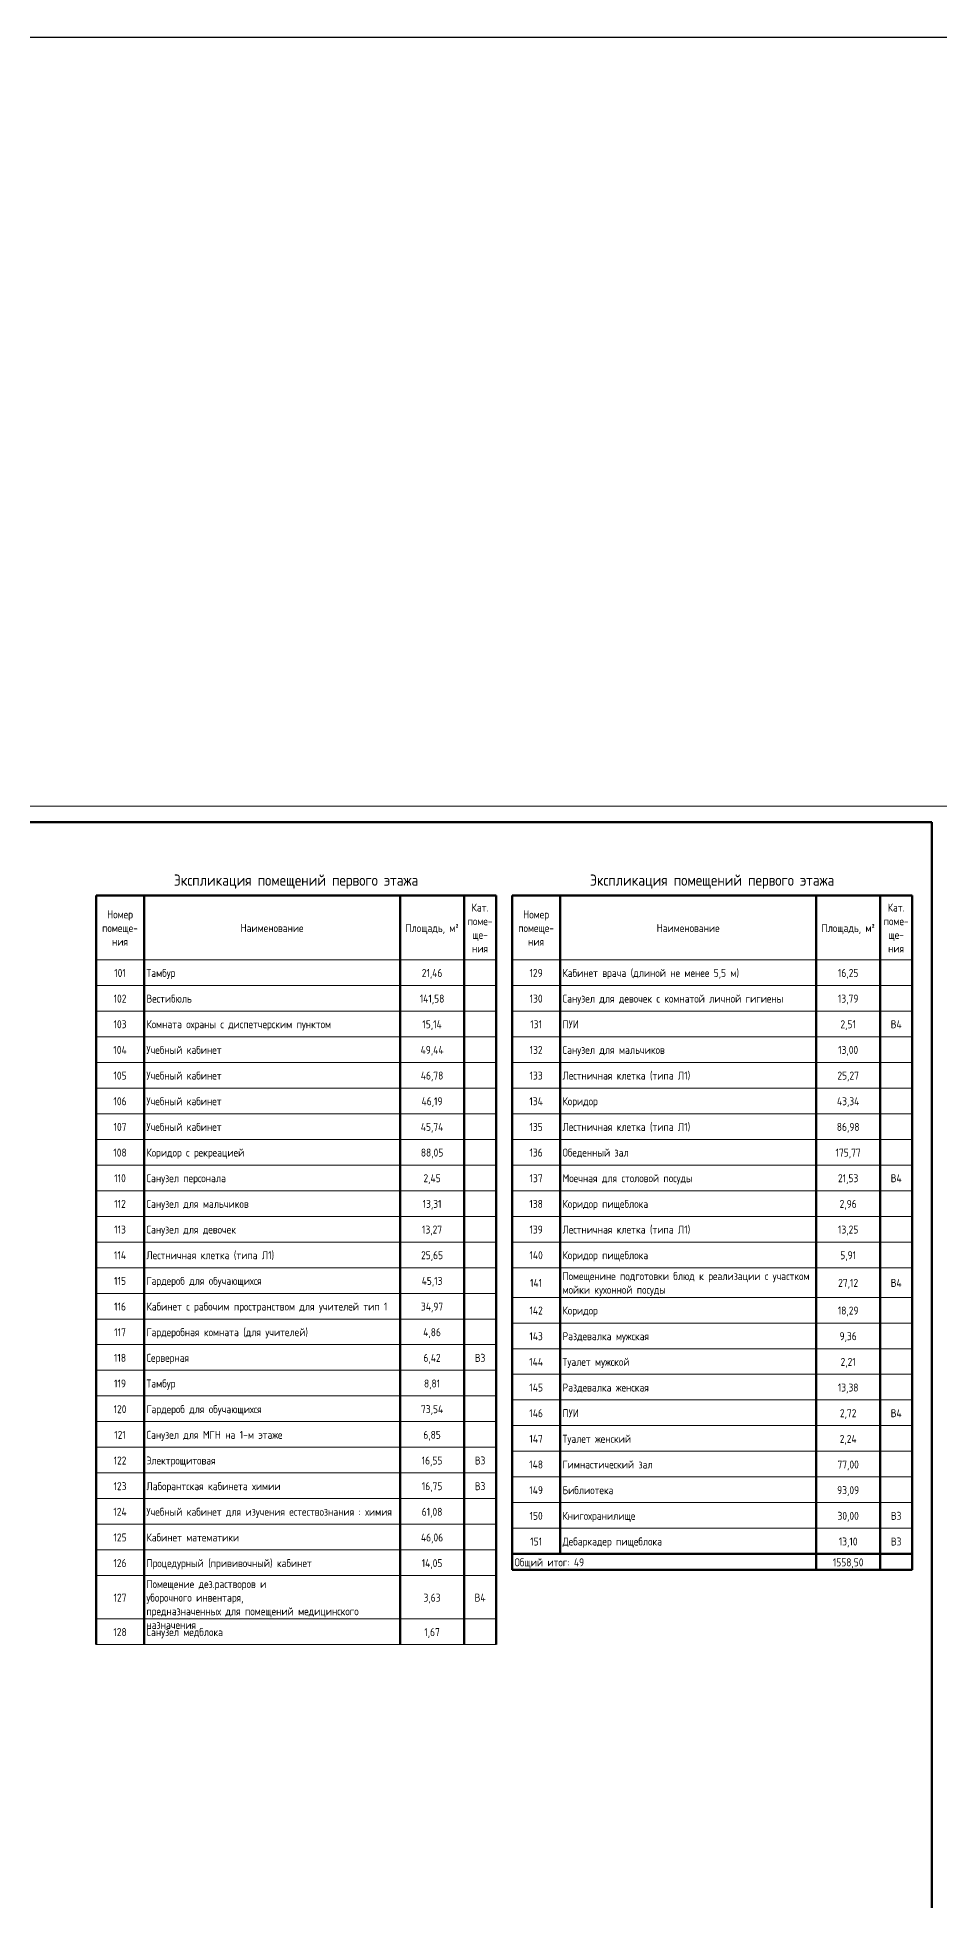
# Model space of a CAD drawing. Header units: millimetres. Extents: x -88595 to 880822, y -1054509 to -148035.
# Drawn here: x 211915 to 240113, y -254557 to -196327 of the extents above; entities that cross this region are included whole.
import ezdxf

# ---------------------------------------------------------------- set-up
doc = ezdxf.new("R2010")
doc.units = ezdxf.units.MM
for name, color, linetype, lineweight in [('Графика', 7, 'Continuous', 20), ('Линии', 7, 'Continuous', 9), ('Основные надписи', 7, 'Continuous', 30), ('Тонкие линии', 7, 'Continuous', 18)]:
    doc.layers.add(name, color=color, linetype=linetype, lineweight=lineweight)
doc.layers.add('П4', color=1, linetype='Continuous')
doc.styles.add('GOST Common_8', font='GOST_Common.ttf', dxfattribs={"width": 0.9, "height": 2.5})
doc.styles.add('GOST Common_9', font='GOST_Common.ttf', dxfattribs={"width": 0.9, "height": 3.5})

# ---------------------------------------------------------------- blocks, each defined once
blk = doc.blocks.new('ADSK_Рамка - Форма 3-3616731-План подвала_')
at = {"layer": 'Основные надписи', "lineweight": 50}
for p, q in [((-197, 687.5), (-1361, 687.5)), ((-197, -143.5), (-197, 687.5))]:
    blk.add_line(p, q, dxfattribs=at)
at = {"layer": 'Тонкие линии', "lineweight": 20}
blk.add_line((-1381, 692.5), (-192, 692.5), dxfattribs=at)

msp = doc.modelspace()

# ---------------------------------------------------------------- linework, layer by layer
at = {"layer": 'Линии', "lineweight": 50}
for p, q in [((213751, -223149), (213751, -225153)), ((213751, -223149), (226252, -223149)), ((215251, -223149), (215251, -225153)), ((223251, -223149), (223251, -225153)), ((225251, -223149), (225251, -225153)), ((226251, -223149), (226251, -225153)), ((226752, -223149), (226752, -225153)), ((226752, -223149), (239253, -223149)), ((228252, -223149), (228252, -225153)), ((236252, -223149), (236252, -225153)), ((238252, -223149), (238252, -225153)), ((239252, -223149), (239252, -225153)), ((213751, -225153), (213751, -225955)), ((215251, -225153), (215251, -225955)), ((223251, -225153), (223251, -225955)), ((225251, -225153), (225251, -225955)), ((226251, -225153), (226251, -225955)), ((226752, -225153), (226752, -225955)), ((228252, -225153), (228252, -225955)), ((236252, -225153), (236252, -225955)), ((238252, -225153), (238252, -225955)), ((239252, -225153), (239252, -225955)), ((213751, -225955), (213751, -226757)), ((215251, -225955), (215251, -226757)), ((223251, -225955), (223251, -226757)), ((225251, -225955), (225251, -226757)), ((226251, -225955), (226251, -226757)), ((226752, -225955), (226752, -226757)), ((228252, -225955), (228252, -226757)), ((236252, -225955), (236252, -226757)), ((238252, -225955), (238252, -226757)), ((239252, -225955), (239252, -226757)), ((213751, -226757), (213751, -227559)), ((215251, -226757), (215251, -227559)), ((223251, -226757), (223251, -227559)), ((225251, -226757), (225251, -227559)), ((226251, -226757), (226251, -227559)), ((226752, -226757), (226752, -227559)), ((228252, -226757), (228252, -227559)), ((236252, -226757), (236252, -227559)), ((238252, -226757), (238252, -227559)), ((239252, -226757), (239252, -227559)), ((213751, -227559), (213751, -228361)), ((215251, -227559), (215251, -228361)), ((223251, -227559), (223251, -228361)), ((225251, -227559), (225251, -228361)), ((226251, -227559), (226251, -228361)), ((226752, -227559), (226752, -228361)), ((228252, -227559), (228252, -228361)), ((236252, -227559), (236252, -228361)), ((238252, -227559), (238252, -228361)), ((239252, -227559), (239252, -228361)), ((213751, -228361), (213751, -229163)), ((215251, -228361), (215251, -229163)), ((223251, -228361), (223251, -229163)), ((225251, -228361), (225251, -229163)), ((226251, -228361), (226251, -229163)), ((226752, -228361), (226752, -229163)), ((228252, -228361), (228252, -229163)), ((236252, -228361), (236252, -229163)), ((238252, -228361), (238252, -229163)), ((239252, -228361), (239252, -229163)), ((213751, -229163), (213751, -229965)), ((215251, -229163), (215251, -229965)), ((223251, -229163), (223251, -229965)), ((225251, -229163), (225251, -229965)), ((226251, -229163), (226251, -229965)), ((226752, -229163), (226752, -229965)), ((228252, -229163), (228252, -229965)), ((236252, -229163), (236252, -229965)), ((238252, -229163), (238252, -229965)), ((239252, -229163), (239252, -229965)), ((213751, -229965), (213751, -230766)), ((215251, -229965), (215251, -230766)), ((223251, -229965), (223251, -230766)), ((225251, -229965), (225251, -230766)), ((226251, -229965), (226251, -230766)), ((226752, -229965), (226752, -230766)), ((228252, -229965), (228252, -230766)), ((236252, -229965), (236252, -230766)), ((238252, -229965), (238252, -230766)), ((239252, -229965), (239252, -230766)), ((213751, -230766), (213751, -231568)), ((215251, -230766), (215251, -231568)), ((223251, -230766), (223251, -231568)), ((225251, -230766), (225251, -231568)), ((226251, -230766), (226251, -231568)), ((226752, -230766), (226752, -231568)), ((228252, -230766), (228252, -231568)), ((236252, -230766), (236252, -231568)), ((238252, -230766), (238252, -231568)), ((239252, -230766), (239252, -231568)), ((213751, -231568), (213751, -232370)), ((215251, -231568), (215251, -232370)), ((223251, -231568), (223251, -232370)), ((225251, -231568), (225251, -232370)), ((226251, -231568), (226251, -232370)), ((226752, -231568), (226752, -232370)), ((228252, -231568), (228252, -232370)), ((236252, -231568), (236252, -232370)), ((238252, -231568), (238252, -232370)), ((239252, -231568), (239252, -232370)), ((213751, -232370), (213751, -233172)), ((215251, -232370), (215251, -233172)), ((223251, -232370), (223251, -233172)), ((225251, -232370), (225251, -233172)), ((226251, -232370), (226251, -233172)), ((226752, -232370), (226752, -233172)), ((228252, -232370), (228252, -233172)), ((236252, -232370), (236252, -233172)), ((238252, -232370), (238252, -233172)), ((239252, -232370), (239252, -233172)), ((213751, -233172), (213751, -233974)), ((215251, -233172), (215251, -233974)), ((223251, -233172), (223251, -233974)), ((225251, -233172), (225251, -233974)), ((226251, -233172), (226251, -233974)), ((226752, -233172), (226752, -233974)), ((228252, -233172), (228252, -233974)), ((236252, -233172), (236252, -233974)), ((238252, -233172), (238252, -233974)), ((239252, -233172), (239252, -233974)), ((213751, -233974), (213751, -234776)), ((215251, -233974), (215251, -234776)), ((223251, -233974), (223251, -234776)), ((225251, -233974), (225251, -234776)), ((226251, -233974), (226251, -234776)), ((226752, -233974), (226752, -234776)), ((228252, -233974), (228252, -234776)), ((236252, -233974), (236252, -234776)), ((238252, -233974), (238252, -234776)), ((239252, -233974), (239252, -234776)), ((213751, -234776), (213751, -235577)), ((215251, -234776), (215251, -235577)), ((223251, -234776), (223251, -235577)), ((225251, -234776), (225251, -235577)), ((226251, -234776), (226251, -235577)), ((226752, -234776), (226752, -235703)), ((228252, -234776), (228252, -235703)), ((236252, -234776), (236252, -235703)), ((238252, -234776), (238252, -235703)), ((239252, -234776), (239252, -235703)), ((213751, -235577), (213751, -236379)), ((215251, -235577), (215251, -236379)), ((223251, -235577), (223251, -236379)), ((225251, -235577), (225251, -236379)), ((226251, -235577), (226251, -236379)), ((226752, -235703), (226752, -236505)), ((228252, -235703), (228252, -236505)), ((236252, -235703), (236252, -236505)), ((238252, -235703), (238252, -236505)), ((239252, -235703), (239252, -236505)), ((213751, -236379), (213751, -237181)), ((215251, -236379), (215251, -237181)), ((223251, -236379), (223251, -237181)), ((225251, -236379), (225251, -237181)), ((226251, -236379), (226251, -237181)), ((226752, -236505), (226752, -237307)), ((228252, -236505), (228252, -237307)), ((236252, -236505), (236252, -237307)), ((238252, -236505), (238252, -237307)), ((239252, -236505), (239252, -237307)), ((213751, -237181), (213751, -237983)), ((215251, -237181), (215251, -237983)), ((223251, -237181), (223251, -237983)), ((225251, -237181), (225251, -237983)), ((226251, -237181), (226251, -237983)), ((226752, -237307), (226752, -238108)), ((228252, -237307), (228252, -238108)), ((236252, -237307), (236252, -238108)), ((238252, -237307), (238252, -238108)), ((239252, -237307), (239252, -238108)), ((213751, -237983), (213751, -238785)), ((215251, -237983), (215251, -238785)), ((223251, -237983), (223251, -238785)), ((225251, -237983), (225251, -238785)), ((226251, -237983), (226251, -238785)), ((226752, -238108), (226752, -238910)), ((228252, -238108), (228252, -238910)), ((236252, -238108), (236252, -238910)), ((238252, -238108), (238252, -238910)), ((239252, -238108), (239252, -238910)), ((213751, -238785), (213751, -239587)), ((215251, -238785), (215251, -239587)), ((223251, -238785), (223251, -239587)), ((225251, -238785), (225251, -239587)), ((226251, -238785), (226251, -239587)), ((226752, -238910), (226752, -239712)), ((228252, -238910), (228252, -239712)), ((236252, -238910), (236252, -239712)), ((238252, -238910), (238252, -239712)), ((239252, -238910), (239252, -239712)), ((213751, -239587), (213751, -240388)), ((215251, -239587), (215251, -240388)), ((223251, -239587), (223251, -240388)), ((225251, -239587), (225251, -240388)), ((226251, -239587), (226251, -240388)), ((226752, -239712), (226752, -240514)), ((228252, -239712), (228252, -240514)), ((236252, -239712), (236252, -240514)), ((238252, -239712), (238252, -240514)), ((239252, -239712), (239252, -240514)), ((213751, -240388), (213751, -241190)), ((215251, -240388), (215251, -241190)), ((223251, -240388), (223251, -241190)), ((225251, -240388), (225251, -241190)), ((226251, -240388), (226251, -241190)), ((226752, -240514), (226752, -241316)), ((228252, -240514), (228252, -241316)), ((236252, -240514), (236252, -241316)), ((238252, -240514), (238252, -241316)), ((239252, -240514), (239252, -241316)), ((213751, -241190), (213751, -241992)), ((215251, -241190), (215251, -241992)), ((223251, -241190), (223251, -241992)), ((225251, -241190), (225251, -241992)), ((226251, -241190), (226251, -241992)), ((226752, -241316), (226752, -242118)), ((228252, -241316), (228252, -242118)), ((236252, -241316), (236252, -242118)), ((238252, -241316), (238252, -242118)), ((239252, -241316), (239252, -242118)), ((213751, -241992), (213751, -242794)), ((215251, -241992), (215251, -242794)), ((223251, -241992), (223251, -242794)), ((225251, -241992), (225251, -242794)), ((226251, -241992), (226251, -242794)), ((226752, -242118), (226752, -242919)), ((228252, -242118), (228252, -242919)), ((236252, -242118), (236252, -242919)), ((238252, -242118), (238252, -242919)), ((239252, -242118), (239252, -242919)), ((213751, -242794), (213751, -243596)), ((215251, -242794), (215251, -243596)), ((223251, -242794), (223251, -243596)), ((225251, -242794), (225251, -243596)), ((226251, -242794), (226251, -243596)), ((226752, -242919), (226752, -243721)), ((228252, -242919), (228252, -243721)), ((236252, -242919), (236252, -243721)), ((238252, -242919), (238252, -243721)), ((239252, -242919), (239252, -243721)), ((213751, -243596), (213751, -244398)), ((215251, -243596), (215251, -244398)), ((223251, -243596), (223251, -244398)), ((225251, -243596), (225251, -244398)), ((226251, -243596), (226251, -244398)), ((228252, -243721), (226752, -243721)), ((226752, -243721), (226752, -244222)), ((236252, -243721), (228252, -243721)), ((238252, -243721), (236252, -243721)), ((236252, -243721), (236252, -244222)), ((239252, -243721), (238252, -243721)), ((238252, -243721), (238252, -244222)), ((239252, -243721), (239252, -244222)), ((239253, -243721), (239253, -244222)), ((213751, -244398), (213751, -245751)), ((215251, -244398), (215251, -245751)), ((223251, -244398), (223251, -245751)), ((225251, -244398), (225251, -245751)), ((226251, -244398), (226251, -245751)), ((228252, -244222), (226752, -244222)), ((236252, -244222), (228252, -244222)), ((238252, -244222), (236252, -244222)), ((239252, -244222), (238252, -244222)), ((239253, -244222), (239252, -244222)), ((213751, -245751), (213751, -246553)), ((215251, -245751), (215251, -246553)), ((223251, -245751), (223251, -246553)), ((225251, -245751), (225251, -246553)), ((226251, -245751), (226251, -246553))]:
    msp.add_line(p, q, dxfattribs=at)
at = {"layer": 'Линии', "lineweight": 20}
for p, q in [((226252, -223149), (226252, -225153)), ((239253, -223149), (239253, -225153)), ((215251, -225153), (213751, -225153)), ((223251, -225153), (215251, -225153)), ((225251, -225153), (223251, -225153)), ((226251, -225153), (225251, -225153)), ((228252, -225153), (226752, -225153)), ((236252, -225153), (228252, -225153)), ((238252, -225153), (236252, -225153)), ((239252, -225153), (238252, -225153)), ((215251, -225955), (213751, -225955)), ((223251, -225955), (215251, -225955)), ((225251, -225955), (223251, -225955)), ((226251, -225955), (225251, -225955)), ((228252, -225955), (226752, -225955)), ((236252, -225955), (228252, -225955)), ((238252, -225955), (236252, -225955)), ((239252, -225955), (238252, -225955)), ((215251, -226757), (213751, -226757)), ((223251, -226757), (215251, -226757)), ((225251, -226757), (223251, -226757)), ((226251, -226757), (225251, -226757)), ((228252, -226757), (226752, -226757)), ((236252, -226757), (228252, -226757)), ((238252, -226757), (236252, -226757)), ((239252, -226757), (238252, -226757)), ((215251, -227559), (213751, -227559)), ((223251, -227559), (215251, -227559)), ((225251, -227559), (223251, -227559)), ((226251, -227559), (225251, -227559)), ((228252, -227559), (226752, -227559)), ((236252, -227559), (228252, -227559)), ((238252, -227559), (236252, -227559)), ((239252, -227559), (238252, -227559)), ((215251, -228361), (213751, -228361)), ((223251, -228361), (215251, -228361)), ((225251, -228361), (223251, -228361)), ((226251, -228361), (225251, -228361)), ((228252, -228361), (226752, -228361)), ((236252, -228361), (228252, -228361)), ((238252, -228361), (236252, -228361)), ((239252, -228361), (238252, -228361)), ((215251, -229163), (213751, -229163)), ((223251, -229163), (215251, -229163)), ((225251, -229163), (223251, -229163)), ((226251, -229163), (225251, -229163)), ((228252, -229163), (226752, -229163)), ((236252, -229163), (228252, -229163)), ((238252, -229163), (236252, -229163)), ((239252, -229163), (238252, -229163)), ((215251, -229965), (213751, -229965)), ((223251, -229965), (215251, -229965)), ((225251, -229965), (223251, -229965)), ((226251, -229965), (225251, -229965)), ((228252, -229965), (226752, -229965)), ((236252, -229965), (228252, -229965)), ((238252, -229965), (236252, -229965)), ((239252, -229965), (238252, -229965)), ((215251, -230766), (213751, -230766)), ((223251, -230766), (215251, -230766)), ((225251, -230766), (223251, -230766)), ((226251, -230766), (225251, -230766)), ((228252, -230766), (226752, -230766)), ((236252, -230766), (228252, -230766)), ((238252, -230766), (236252, -230766)), ((239252, -230766), (238252, -230766)), ((215251, -231568), (213751, -231568)), ((223251, -231568), (215251, -231568)), ((225251, -231568), (223251, -231568)), ((226251, -231568), (225251, -231568)), ((228252, -231568), (226752, -231568)), ((236252, -231568), (228252, -231568)), ((238252, -231568), (236252, -231568)), ((239252, -231568), (238252, -231568)), ((215251, -232370), (213751, -232370)), ((223251, -232370), (215251, -232370)), ((225251, -232370), (223251, -232370)), ((226251, -232370), (225251, -232370)), ((228252, -232370), (226752, -232370)), ((236252, -232370), (228252, -232370)), ((238252, -232370), (236252, -232370)), ((239252, -232370), (238252, -232370)), ((215251, -233172), (213751, -233172)), ((223251, -233172), (215251, -233172)), ((225251, -233172), (223251, -233172)), ((226251, -233172), (225251, -233172)), ((228252, -233172), (226752, -233172)), ((236252, -233172), (228252, -233172)), ((238252, -233172), (236252, -233172)), ((239252, -233172), (238252, -233172)), ((215251, -233974), (213751, -233974)), ((223251, -233974), (215251, -233974)), ((225251, -233974), (223251, -233974)), ((226251, -233974), (225251, -233974)), ((228252, -233974), (226752, -233974)), ((236252, -233974), (228252, -233974)), ((238252, -233974), (236252, -233974)), ((239252, -233974), (238252, -233974)), ((215251, -234776), (213751, -234776)), ((223251, -234776), (215251, -234776)), ((225251, -234776), (223251, -234776)), ((226251, -234776), (225251, -234776)), ((228252, -234776), (226752, -234776)), ((236252, -234776), (228252, -234776)), ((238252, -234776), (236252, -234776)), ((239252, -234776), (238252, -234776)), ((215251, -235577), (213751, -235577)), ((223251, -235577), (215251, -235577)), ((225251, -235577), (223251, -235577)), ((226251, -235577), (225251, -235577)), ((228252, -235703), (226752, -235703)), ((236252, -235703), (228252, -235703)), ((238252, -235703), (236252, -235703)), ((239252, -235703), (238252, -235703)), ((215251, -236379), (213751, -236379)), ((223251, -236379), (215251, -236379)), ((225251, -236379), (223251, -236379)), ((226251, -236379), (225251, -236379)), ((228252, -236505), (226752, -236505)), ((236252, -236505), (228252, -236505)), ((238252, -236505), (236252, -236505)), ((239252, -236505), (238252, -236505)), ((215251, -237181), (213751, -237181)), ((223251, -237181), (215251, -237181)), ((225251, -237181), (223251, -237181)), ((226251, -237181), (225251, -237181)), ((228252, -237307), (226752, -237307)), ((236252, -237307), (228252, -237307)), ((238252, -237307), (236252, -237307)), ((239252, -237307), (238252, -237307)), ((215251, -237983), (213751, -237983)), ((223251, -237983), (215251, -237983)), ((225251, -237983), (223251, -237983)), ((226251, -237983), (225251, -237983)), ((228252, -238108), (226752, -238108)), ((236252, -238108), (228252, -238108)), ((238252, -238108), (236252, -238108)), ((239252, -238108), (238252, -238108)), ((215251, -238785), (213751, -238785)), ((223251, -238785), (215251, -238785)), ((225251, -238785), (223251, -238785)), ((226251, -238785), (225251, -238785)), ((228252, -238910), (226752, -238910)), ((236252, -238910), (228252, -238910)), ((238252, -238910), (236252, -238910)), ((239252, -238910), (238252, -238910)), ((215251, -239587), (213751, -239587)), ((223251, -239587), (215251, -239587)), ((225251, -239587), (223251, -239587)), ((226251, -239587), (225251, -239587)), ((228252, -239712), (226752, -239712)), ((236252, -239712), (228252, -239712)), ((238252, -239712), (236252, -239712)), ((239252, -239712), (238252, -239712)), ((215251, -240388), (213751, -240388)), ((223251, -240388), (215251, -240388)), ((225251, -240388), (223251, -240388)), ((226251, -240388), (225251, -240388)), ((228252, -240514), (226752, -240514)), ((236252, -240514), (228252, -240514)), ((238252, -240514), (236252, -240514)), ((239252, -240514), (238252, -240514)), ((215251, -241190), (213751, -241190)), ((223251, -241190), (215251, -241190)), ((225251, -241190), (223251, -241190)), ((226251, -241190), (225251, -241190)), ((228252, -241316), (226752, -241316)), ((236252, -241316), (228252, -241316)), ((238252, -241316), (236252, -241316)), ((239252, -241316), (238252, -241316)), ((215251, -241992), (213751, -241992)), ((223251, -241992), (215251, -241992)), ((225251, -241992), (223251, -241992)), ((226251, -241992), (225251, -241992)), ((228252, -242118), (226752, -242118)), ((236252, -242118), (228252, -242118)), ((238252, -242118), (236252, -242118)), ((239252, -242118), (238252, -242118)), ((215251, -242794), (213751, -242794)), ((223251, -242794), (215251, -242794)), ((225251, -242794), (223251, -242794)), ((226251, -242794), (225251, -242794)), ((228252, -242919), (226752, -242919)), ((236252, -242919), (228252, -242919)), ((238252, -242919), (236252, -242919)), ((239252, -242919), (238252, -242919)), ((215251, -243596), (213751, -243596)), ((223251, -243596), (215251, -243596)), ((225251, -243596), (223251, -243596)), ((226251, -243596), (225251, -243596)), ((215251, -244398), (213751, -244398)), ((223251, -244398), (215251, -244398)), ((225251, -244398), (223251, -244398)), ((226251, -244398), (225251, -244398)), ((215251, -245751), (213751, -245751)), ((223251, -245751), (215251, -245751)), ((225251, -245751), (223251, -245751)), ((226251, -245751), (225251, -245751)), ((215251, -246553), (213751, -246553)), ((223251, -246553), (215251, -246553)), ((225251, -246553), (223251, -246553)), ((226251, -246553), (225251, -246553))]:
    msp.add_line(p, q, dxfattribs=at)
at = {"layer": 'П4', "color": 3, "ltscale": 100}
msp.add_lwpolyline([(-88595, -196327), (880822, -196327), (880822, -376127), (-88595, -376127)], close=True, dxfattribs=at)

# ---------------------------------------------------------------- block references
at = {"layer": 'Основные надписи', "lineweight": 9, "xscale": 100, "yscale": 100, "zscale": 100}
msp.add_blockref('ADSK_Рамка - Форма 3-3616731-План подвала_', (259563, -289602), dxfattribs=at)

# ---------------------------------------------------------------- texts
at = {"layer": 'Графика', "line_spacing_factor": 1.022761}
for s, insert, char_height, width, attachment_point, style in [('Экспликация помещений первого этажа', (220002, -222490), 350, 9232.69, 2, 'GOST Common_9'), ('Экспликация помещений первого этажа', (233003, -222490), 350, 9232.69, 2, 'GOST Common_9'), ('Кат.\\Pпоме-\\Pще-\\Pния', (225751, -223398), 250, 962.45, 2, 'GOST Common_8'), ('Кат.\\Pпоме-\\Pще-\\Pния', (238752, -223398), 250, 962.45, 2, 'GOST Common_8'), ('Номер\\Pпомеще-\\Pния', (214501, -223611), 250, 1418.03, 2, 'GOST Common_8'), ('Наименование', (219251, -224038), 250, 2353.32, 2, 'GOST Common_8'), ('Площадь, м\\fGOST Common|b0|i0|c238|p34|;\\W.9;²', (224251, -224038), 250, 2009.37, 2, 'GOST Common_8'), ('Номер\\Pпомеще-\\Pния', (227502, -223611), 250, 1418.03, 2, 'GOST Common_8'), ('Наименование', (232252, -224038), 250, 2353.32, 2, 'GOST Common_8'), ('Площадь, м\\fGOST Common|b0|i0|c238|p34|;\\W.9;²', (237252, -224038), 250, 2009.37, 2, 'GOST Common_8'), ('101', (214501, -225441), 250, 458.6, 2, 'GOST Common_8'), ('Тамбур', (215326, -225441), 250, 1203.81, 1, 'GOST Common_8'), ('21,46', (224251, -225441), 250, 817.63, 2, 'GOST Common_8'), ('129', (227502, -225441), 250, 509.89, 2, 'GOST Common_8'), ('Кабинет врача (длиной не менее 5,5 м)', (228327, -225441), 250, 6326.81, 1, 'GOST Common_8'), ('16,25', (237252, -225441), 250, 790.47, 2, 'GOST Common_8'), ('102', (214501, -226243), 250, 509.89, 2, 'GOST Common_8'), ('Вестибюль', (215326, -226243), 250, 1783.09, 1, 'GOST Common_8'), ('141,58', (224251, -226243), 250, 953.4, 2, 'GOST Common_8'), ('130', (227502, -226243), 250, 509.89, 2, 'GOST Common_8'), ('Санузел для девочек с комнатой личной гигиены', (228327, -226243), 250, 7983.18, 1, 'GOST Common_8'), ('13,79', (237252, -226243), 250, 790.47, 2, 'GOST Common_8'), ('103', (214501, -227044), 250, 509.89, 2, 'GOST Common_8'), ('Комната охраны с диспетчерским пунктом', (215326, -227044), 250, 7041.85, 1, 'GOST Common_8'), ('15,14', (224251, -227044), 250, 766.34, 2, 'GOST Common_8'), ('131', (227502, -227044), 250, 458.6, 2, 'GOST Common_8'), ('ПУИ', (228327, -227044), 250, 642.64, 1, 'GOST Common_8'), ('2,51', (237252, -227044), 250, 603.41, 2, 'GOST Common_8'), ('В4', (238752, -227044), 250, 428.42, 2, 'GOST Common_8'), ('104', (214501, -227846), 250, 537.04, 2, 'GOST Common_8'), ('Учебный кабинет', (215326, -227846), 250, 2848.12, 1, 'GOST Common_8'), ('49,44', (224251, -227846), 250, 923.22, 2, 'GOST Common_8'), ('132', (227502, -227846), 250, 509.89, 2, 'GOST Common_8'), ('Санузел для мальчиков', (228327, -227846), 250, 3810.57, 1, 'GOST Common_8'), ('13,00', (237252, -227846), 250, 790.47, 2, 'GOST Common_8'), ('105', (214501, -228648), 250, 509.89, 2, 'GOST Common_8'), ('Учебный кабинет', (215326, -228648), 250, 2848.12, 1, 'GOST Common_8'), ('46,78', (224251, -228648), 250, 868.92, 2, 'GOST Common_8'), ('133', (227502, -228648), 250, 509.89, 2, 'GOST Common_8'), ('Лестничная клетка (типа Л1)', (228327, -228648), 250, 4836.37, 1, 'GOST Common_8'), ('25,27', (237252, -228648), 250, 841.76, 2, 'GOST Common_8'), ('106', (214501, -229450), 250, 509.89, 2, 'GOST Common_8'), ('Учебный кабинет', (215326, -229450), 250, 2848.12, 1, 'GOST Common_8'), ('46,19', (224251, -229450), 250, 817.63, 2, 'GOST Common_8'), ('134', (227502, -229450), 250, 537.04, 2, 'GOST Common_8'), ('Коридор', (228327, -229450), 250, 1336.56, 1, 'GOST Common_8'), ('43,34', (237252, -229450), 250, 896.07, 2, 'GOST Common_8'), ('107', (214501, -230252), 250, 509.89, 2, 'GOST Common_8'), ('Учебный кабинет', (215326, -230252), 250, 2848.12, 1, 'GOST Common_8'), ('45,74', (224251, -230252), 250, 896.07, 2, 'GOST Common_8'), ('135', (227502, -230252), 250, 509.89, 2, 'GOST Common_8'), ('Лестничная клетка (типа Л1)', (228327, -230252), 250, 4836.37, 1, 'GOST Common_8'), ('86,98', (237252, -230252), 250, 841.76, 2, 'GOST Common_8'), ('108', (214501, -231054), 250, 509.89, 2, 'GOST Common_8'), ('Коридор с рекреацией', (215326, -231054), 250, 3611.44, 1, 'GOST Common_8'), ('88,05', (224251, -231054), 250, 841.76, 2, 'GOST Common_8'), ('136', (227502, -231054), 250, 509.89, 2, 'GOST Common_8'), ('Обеденный зал', (228327, -231054), 250, 2407.63, 1, 'GOST Common_8'), ('175,77', (237252, -231054), 250, 977.53, 2, 'GOST Common_8'), ('110', (214501, -231855), 250, 458.6, 2, 'GOST Common_8'), ('Санузел персонала', (215326, -231855), 250, 3131.72, 1, 'GOST Common_8'), ('2,45', (224251, -231855), 250, 681.86, 2, 'GOST Common_8'), ('137', (227502, -231855), 250, 509.89, 2, 'GOST Common_8'), ('Моечная для столовой посуды', (228327, -231855), 250, 4884.64, 1, 'GOST Common_8'), ('21,53', (237252, -231855), 250, 790.47, 2, 'GOST Common_8'), ('В4', (238752, -231855), 250, 428.42, 2, 'GOST Common_8'), ('112', (214501, -232657), 250, 458.6, 2, 'GOST Common_8'), ('Санузел для мальчиков', (215326, -232657), 250, 3810.57, 1, 'GOST Common_8'), ('13,31', (224251, -232657), 250, 739.18, 2, 'GOST Common_8'), ('138', (227502, -232657), 250, 509.89, 2, 'GOST Common_8'), ('Коридор пищеблока', (228327, -232657), 250, 3222.24, 1, 'GOST Common_8'), ('2,96', (237252, -232657), 250, 654.71, 2, 'GOST Common_8'), ('113', (214501, -233459), 250, 458.6, 2, 'GOST Common_8'), ('Санузел для девочек', (215326, -233459), 250, 3382.14, 1, 'GOST Common_8'), ('13,27', (224251, -233459), 250, 790.47, 2, 'GOST Common_8'), ('139', (227502, -233459), 250, 509.89, 2, 'GOST Common_8'), ('Лестничная клетка (типа Л1)', (228327, -233459), 250, 4836.37, 1, 'GOST Common_8'), ('13,25', (237252, -233459), 250, 790.47, 2, 'GOST Common_8'), ('114', (214501, -234261), 250, 485.75, 2, 'GOST Common_8'), ('Лестничная клетка (типа Л1)', (215326, -234261), 250, 4836.37, 1, 'GOST Common_8'), ('25,65', (224251, -234261), 250, 841.76, 2, 'GOST Common_8'), ('140', (227502, -234261), 250, 537.04, 2, 'GOST Common_8'), ('Коридор пищеблока', (228327, -234261), 250, 3222.24, 1, 'GOST Common_8'), ('5,91', (237252, -234261), 250, 603.41, 2, 'GOST Common_8'), ('115', (214501, -235063), 250, 458.6, 2, 'GOST Common_8'), ('Гардероб для обучающихся', (215326, -235063), 250, 4456.22, 1, 'GOST Common_8'), ('45,13', (224251, -235063), 250, 817.63, 2, 'GOST Common_8'), ('141', (227502, -235126), 250, 485.75, 2, 'GOST Common_8'), ('Помещенине подготовки блюд к реализации с участком\\Pмойки кухонной посуды', (228327, -234913), 250, 9153.81, 1, 'GOST Common_8'), ('27,12', (237252, -235126), 250, 790.47, 2, 'GOST Common_8'), ('В4', (238752, -235126), 250, 428.42, 2, 'GOST Common_8'), ('116', (214501, -235865), 250, 458.6, 2, 'GOST Common_8'), ('Кабинет с рабочим пространством для учителей тип 1', (215326, -235865), 250, 9008.99, 1, 'GOST Common_8'), ('34,97', (224251, -235865), 250, 868.92, 2, 'GOST Common_8'), ('142', (227502, -235990), 250, 537.04, 2, 'GOST Common_8'), ('Коридор', (228327, -235990), 250, 1336.56, 1, 'GOST Common_8'), ('18,29', (237252, -235990), 250, 790.47, 2, 'GOST Common_8'), ('117', (214501, -236667), 250, 458.6, 2, 'GOST Common_8'), ('Гардеробная комната (для учителей)', (215326, -236667), 250, 6166.9, 1, 'GOST Common_8'), ('4,86', (224251, -236667), 250, 681.86, 2, 'GOST Common_8'), ('143', (227502, -236792), 250, 537.04, 2, 'GOST Common_8'), ('Раздевалка мужская', (228327, -236792), 250, 3454.55, 1, 'GOST Common_8'), ('9,36', (237252, -236792), 250, 654.71, 2, 'GOST Common_8'), ('118', (214501, -237468), 250, 458.6, 2, 'GOST Common_8'), ('Серверная', (215326, -237468), 250, 1710.68, 1, 'GOST Common_8'), ('6,42', (224251, -237468), 250, 681.86, 2, 'GOST Common_8'), ('В3', (225751, -237468), 250, 401.27, 2, 'GOST Common_8'), ('144', (227502, -237594), 250, 564.19, 2, 'GOST Common_8'), ('Туалет мужской', (228327, -237594), 250, 2691.23, 1, 'GOST Common_8'), ('2,21', (237252, -237594), 250, 603.41, 2, 'GOST Common_8'), ('119', (214501, -238270), 250, 458.6, 2, 'GOST Common_8'), ('Тамбур', (215326, -238270), 250, 1336.56, 1, 'GOST Common_8'), ('8,81', (224251, -238270), 250, 603.41, 2, 'GOST Common_8'), ('145', (227502, -238396), 250, 537.04, 2, 'GOST Common_8'), ('Раздевалка женская', (228327, -238396), 250, 3427.4, 1, 'GOST Common_8'), ('13,38', (237252, -238396), 250, 790.47, 2, 'GOST Common_8'), ('120', (214501, -239072), 250, 509.89, 2, 'GOST Common_8'), ('Гардероб для обучающихся', (215326, -239072), 250, 4456.22, 1, 'GOST Common_8'), ('73,54', (224251, -239072), 250, 868.92, 2, 'GOST Common_8'), ('146', (227502, -239198), 250, 537.04, 2, 'GOST Common_8'), ('ПУИ', (228327, -239198), 250, 642.64, 1, 'GOST Common_8'), ('2,72', (237252, -239198), 250, 654.71, 2, 'GOST Common_8'), ('В4', (238752, -239198), 250, 428.42, 2, 'GOST Common_8'), ('121', (214501, -239874), 250, 458.6, 2, 'GOST Common_8'), ('Санузел для МГН на 1-м этаже', (215326, -239874), 250, 5005.33, 1, 'GOST Common_8'), ('6,85', (224251, -239874), 250, 654.71, 2, 'GOST Common_8'), ('147', (227502, -239999), 250, 537.04, 2, 'GOST Common_8'), ('Туалет женский', (228327, -239999), 250, 2664.08, 1, 'GOST Common_8'), ('2,24', (237252, -239999), 250, 681.86, 2, 'GOST Common_8'), ('122', (214501, -240676), 250, 509.89, 2, 'GOST Common_8'), ('Электрощитовая', (215326, -240676), 250, 2863.2, 1, 'GOST Common_8'), ('16,55', (224251, -240676), 250, 790.47, 2, 'GOST Common_8'), ('В3', (225751, -240676), 250, 401.27, 2, 'GOST Common_8'), ('148', (227502, -240801), 250, 537.04, 2, 'GOST Common_8'), ('Гимнастический зал', (228327, -240801), 250, 3348.95, 1, 'GOST Common_8'), ('77,00', (237252, -240801), 250, 841.76, 2, 'GOST Common_8'), ('123', (214501, -241478), 250, 509.89, 2, 'GOST Common_8'), ('Лаборантская кабинета химии', (215326, -241478), 250, 5138.08, 1, 'GOST Common_8'), ('16,75', (224251, -241478), 250, 790.47, 2, 'GOST Common_8'), ('В3', (225751, -241478), 250, 401.27, 2, 'GOST Common_8'), ('149', (227502, -241603), 250, 537.04, 2, 'GOST Common_8'), ('Библиотека', (228327, -241603), 250, 1979.2, 1, 'GOST Common_8'), ('93,09', (237252, -241603), 250, 841.76, 2, 'GOST Common_8'), ('124', (214501, -242279), 250, 537.04, 2, 'GOST Common_8'), ('Учебный кабинет для изучения естествознания : химия', (215326, -242279), 250, 9099.5, 1, 'GOST Common_8'), ('61,08', (224251, -242279), 250, 790.47, 2, 'GOST Common_8'), ('150', (227502, -242405), 250, 509.89, 2, 'GOST Common_8'), ('Книгохранилище', (228327, -242405), 250, 2754.59, 1, 'GOST Common_8'), ('30,00', (237252, -242405), 250, 841.76, 2, 'GOST Common_8'), ('В3', (238752, -242405), 250, 401.27, 2, 'GOST Common_8'), ('125', (214501, -243081), 250, 509.89, 2, 'GOST Common_8'), ('Кабинет математики', (215326, -243081), 250, 3599.37, 1, 'GOST Common_8'), ('46,06', (224251, -243081), 250, 868.92, 2, 'GOST Common_8'), ('151', (227502, -243207), 250, 458.6, 2, 'GOST Common_8'), ('Дебаркадер пищеблока', (228327, -243207), 250, 3864.87, 1, 'GOST Common_8'), ('13,10', (237252, -243207), 250, 739.18, 2, 'GOST Common_8'), ('В3', (238752, -243207), 250, 401.27, 2, 'GOST Common_8'), ('126', (214501, -243883), 250, 509.89, 2, 'GOST Common_8'), ('Процедурный (прививочный) кабинет', (215326, -243883), 250, 6019.06, 1, 'GOST Common_8'), ('14,05', (224251, -243883), 250, 817.63, 2, 'GOST Common_8'), ('Общий итог: 49', (226827, -243858), 250, 2516.24, 1, 'GOST Common_8'), ('1558,50', (237252, -243858), 250, 1164.59, 2, 'GOST Common_8'), ('Помещение дез.растворов и ^Mуборочного инвентаря,\\Pпредназначенных для помещений медицинского\\Pназначения', (215326, -244535), 250, 8481, 1, 'GOST Common_8'), ('127', (214501, -244961), 250, 509.89, 2, 'GOST Common_8'), ('3,63', (224251, -244961), 250, 654.71, 2, 'GOST Common_8'), ('В4', (225751, -244961), 250, 428.42, 2, 'GOST Common_8'), ('128', (214501, -246038), 250, 509.89, 2, 'GOST Common_8'), ('Санузел медблока', (215326, -246038), 250, 2968.8, 1, 'GOST Common_8'), ('1,67', (224251, -246038), 250, 603.41, 2, 'GOST Common_8')]:
    msp.add_mtext(s, dxfattribs=dict(at, insert=insert, char_height=char_height, width=width, attachment_point=attachment_point, style=style))

doc.saveas('drawing.dxf')
